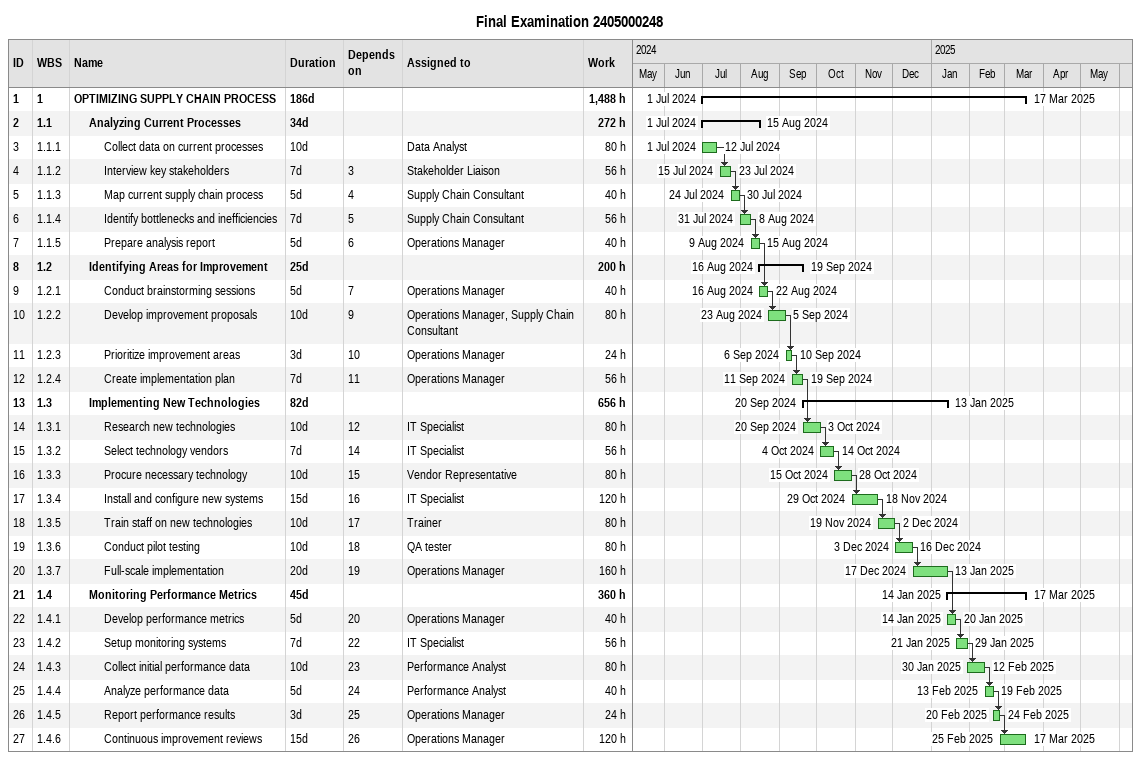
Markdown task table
Final Examination 2405000248

| ID | WBS | Task | Duration | Start | Finish | Predecessors | Resources | Work (h) |
|---|---|---|---|---|---|---|---|---|
| 1 | 1 | **OPTIMIZING SUPPLY CHAIN PROCESS** | 186d | 2024-07-01 | 2025-03-17 |  |  | 1488 |
| 2 | 1.1 | **Analyzing Current Processes** | 34d | 2024-07-01 | 2024-08-15 |  |  | 272 |
| 3 | 1.1.1 | Collect data on current processes | 10d | 2024-07-01 | 2024-07-12 |  | Data Analyst | 80 |
| 4 | 1.1.2 | Interview key stakeholders | 7d | 2024-07-15 | 2024-07-23 | 3 | Stakeholder Liaison | 56 |
| 5 | 1.1.3 | Map current supply chain process | 5d | 2024-07-24 | 2024-07-30 | 4 | Supply Chain Consultant | 40 |
| 6 | 1.1.4 | Identify bottlenecks and inefficiencies | 7d | 2024-07-31 | 2024-08-08 | 5 | Supply Chain Consultant | 56 |
| 7 | 1.1.5 | Prepare analysis report | 5d | 2024-08-09 | 2024-08-15 | 6 | Operations Manager | 40 |
| 8 | 1.2 | **Identifying Areas for Improvement** | 25d | 2024-08-16 | 2024-09-19 |  |  | 200 |
| 9 | 1.2.1 | Conduct brainstorming sessions | 5d | 2024-08-16 | 2024-08-22 | 7 | Operations Manager | 40 |
| 10 | 1.2.2 | Develop improvement proposals | 10d | 2024-08-23 | 2024-09-05 | 9 | Operations Manager, Supply Chain Consultant | 80 |
| 11 | 1.2.3 | Prioritize improvement areas | 3d | 2024-09-06 | 2024-09-10 | 10 | Operations Manager | 24 |
| 12 | 1.2.4 | Create implementation plan | 7d | 2024-09-11 | 2024-09-19 | 11 | Operations Manager | 56 |
| 13 | 1.3 | **Implementing New Technologies** | 82d | 2024-09-20 | 2025-01-13 |  |  | 656 |
| 14 | 1.3.1 | Research new technologies | 10d | 2024-09-20 | 2024-10-03 | 12 | IT Specialist | 80 |
| 15 | 1.3.2 | Select technology vendors | 7d | 2024-10-04 | 2024-10-14 | 14 | IT Specialist | 56 |
| 16 | 1.3.3 | Procure necessary technology | 10d | 2024-10-15 | 2024-10-28 | 15 | Vendor Representative | 80 |
| 17 | 1.3.4 | Install and configure new systems | 15d | 2024-10-29 | 2024-11-18 | 16 | IT Specialist | 120 |
| 18 | 1.3.5 | Train staff on new technologies | 10d | 2024-11-19 | 2024-12-02 | 17 | Trainer | 80 |
| 19 | 1.3.6 | Conduct pilot testing | 10d | 2024-12-03 | 2024-12-16 | 18 | QA tester | 80 |
| 20 | 1.3.7 | Full-scale implementation | 20d | 2024-12-17 | 2025-01-13 | 19 | Operations Manager | 160 |
| 21 | 1.4 | **Monitoring Performance Metrics** | 45d | 2025-01-14 | 2025-03-17 |  |  | 360 |
| 22 | 1.4.1 | Develop performance metrics | 5d | 2025-01-14 | 2025-01-20 | 20 | Operations Manager | 40 |
| 23 | 1.4.2 | Setup monitoring systems | 7d | 2025-01-21 | 2025-01-29 | 22 | IT Specialist | 56 |
| 24 | 1.4.3 | Collect initial performance data | 10d | 2025-01-30 | 2025-02-12 | 23 | Performance Analyst | 80 |
| 25 | 1.4.4 | Analyze performance data | 5d | 2025-02-13 | 2025-02-19 | 24 | Performance Analyst | 40 |
| 26 | 1.4.5 | Report performance results | 3d | 2025-02-20 | 2025-02-24 | 25 | Operations Manager | 24 |
| 27 | 1.4.6 | Continuous improvement reviews | 15d | 2025-02-25 | 2025-03-17 | 26 | Operations Manager | 120 |
